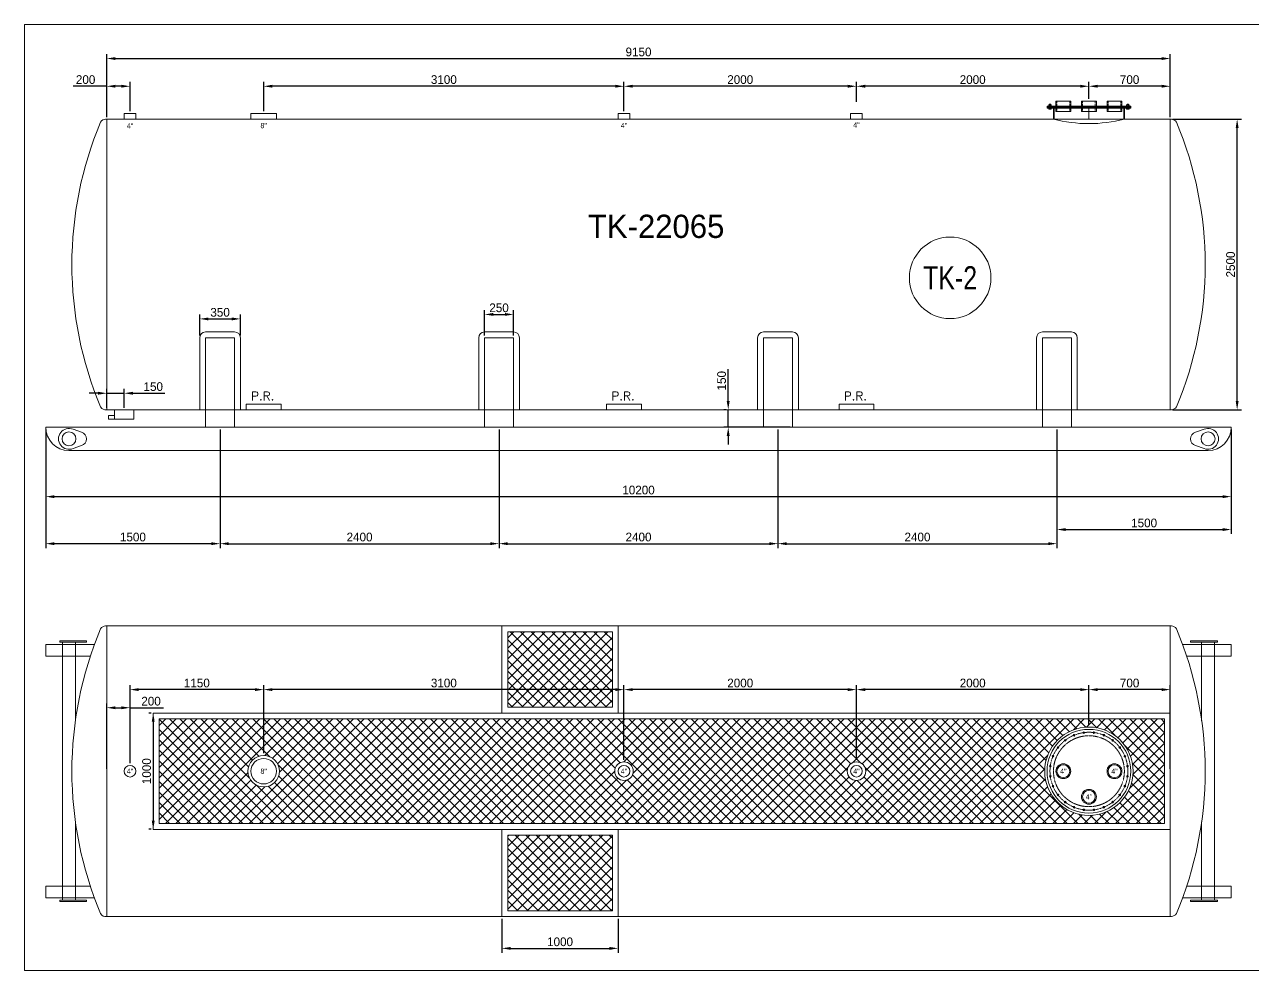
# Model space of a CAD drawing. Header units: millimetres. Extents: x 328839 to 396304, y 3800 to 39483.
# Drawn here: x 328839 to 339403, y 13581 to 21718 of the extents above; entities that cross this region are included whole.
import ezdxf
from ezdxf.enums import TextEntityAlignment as Align

# ---------------------------------------------------------------- set-up
doc = ezdxf.new("R2010")
doc.units = ezdxf.units.MM
doc.linetypes.add('ACAD_ISO02W100', pattern=[15, 12, -3])
doc.linetypes.add('CENTER', pattern=[2, 1.25, -0.25, 0.25, -0.25])
for name, color, linetype, lineweight in [('CENTER', 5, 'CENTER', 9), ('COTA', 2, 'Continuous', 9), ('cotas', 2, 'Continuous', 13), ('dibujo', 7, 'Continuous', 20), ('FIBRA', 3, 'Continuous', 20), ('invisible', 6, 'ACAD_ISO02W100', 9), ('ipe 200', 3, 'Continuous', 9), ('texto', 7, 'Continuous', 18), ('tubo de 4', 5, 'Continuous', 9)]:
    doc.layers.add(name, color=color, linetype=linetype, lineweight=lineweight)
doc.styles.add('ROMAND', font='romand')
doc.dimstyles.new('ISO-25', dxfattribs={"dimtxt": 75, "dimasz": 75, "dimexe": 37.5, "dimexo": 18.75, "dimgap": 19, "dimtad": 1, "dimtxsty": 'Standard', "dimcen": 75, "dimadec": 0, "dimazin": 0, "dimtfac": 1, "dimtmove": 0, "dimatfit": 3, "dimfxl": 1, "dimarcsym": 0})

# ---------------------------------------------------------------- blocks, each defined once
blk = doc.blocks.new('*D250')
at = {"layer": 'cotas', "color": 0, "lineweight": -2, "transparency": 16777216}
for p, q in [((337996, 21078), (337996, 21225)), ((338621, 21187), (338071, 21187)), ((338696, 20972), (338696, 21225))]:
    blk.add_line(p, q, dxfattribs=at)
at = {"layer": 'cotas', "color": 0, "transparency": 16777216}
for points in [[(338071, 21200), (338071, 21175), (337996, 21187)], [(338621, 21200), (338621, 21175), (338696, 21187)]]:
    blk.add_solid(points, dxfattribs=at)
at = {"layer": 'Defpoints', "color": 0, "transparency": 16777216}
for p in [(337996, 21187), (337996, 21060), (338696, 20954)]:
    blk.add_point(p, dxfattribs=at)
at = {"layer": 'cotas', "color": 0, "transparency": 16777216, "insert": (338346, 21244), "char_height": 75, "attachment_point": 5}
blk.add_mtext('700', dxfattribs=at)
blk = doc.blocks.new('*D251')
at = {"layer": 'cotas', "color": 0, "lineweight": -2, "transparency": 16777216}
for p, q in [((335996, 21052), (335996, 21225)), ((337921, 21187), (336071, 21187)), ((337996, 21078), (337996, 21225))]:
    blk.add_line(p, q, dxfattribs=at)
at = {"layer": 'cotas', "color": 0, "transparency": 16777216}
for points in [[(336071, 21200), (336071, 21175), (335996, 21187)], [(337921, 21200), (337921, 21175), (337996, 21187)]]:
    blk.add_solid(points, dxfattribs=at)
at = {"layer": 'Defpoints', "color": 0, "transparency": 16777216}
for p in [(335996, 21187), (335996, 21034), (337996, 21060)]:
    blk.add_point(p, dxfattribs=at)
at = {"layer": 'cotas', "color": 0, "transparency": 16777216, "insert": (336996, 21244), "char_height": 75, "attachment_point": 5}
blk.add_mtext('2000', dxfattribs=at)
blk = doc.blocks.new('*D252')
at = {"layer": 'cotas', "color": 0, "lineweight": -2, "transparency": 16777216}
for p, q in [((333996, 20972), (333996, 21225)), ((335921, 21187), (334071, 21187)), ((335996, 21052), (335996, 21225))]:
    blk.add_line(p, q, dxfattribs=at)
at = {"layer": 'cotas', "color": 0, "transparency": 16777216}
for points in [[(334071, 21200), (334071, 21175), (333996, 21187)], [(335921, 21200), (335921, 21175), (335996, 21187)]]:
    blk.add_solid(points, dxfattribs=at)
at = {"layer": 'Defpoints', "color": 0, "transparency": 16777216}
for p in [(333996, 21187), (335996, 21034), (333996, 20954)]:
    blk.add_point(p, dxfattribs=at)
at = {"layer": 'cotas', "color": 0, "transparency": 16777216, "insert": (334996, 21244), "char_height": 75, "attachment_point": 5}
blk.add_mtext('2000', dxfattribs=at)
blk = doc.blocks.new('*D253')
at = {"layer": 'cotas', "color": 0, "lineweight": -2, "transparency": 16777216}
for p, q in [((330896, 20972), (330896, 21225)), ((333921, 21187), (330971, 21187)), ((333996, 20972), (333996, 21225))]:
    blk.add_line(p, q, dxfattribs=at)
at = {"layer": 'cotas', "color": 0, "transparency": 16777216}
for points in [[(330971, 21200), (330971, 21175), (330896, 21187)], [(333921, 21200), (333921, 21175), (333996, 21187)]]:
    blk.add_solid(points, dxfattribs=at)
at = {"layer": 'Defpoints', "color": 0, "transparency": 16777216}
for p in [(330896, 21187), (330896, 20954), (333996, 20954)]:
    blk.add_point(p, dxfattribs=at)
at = {"layer": 'cotas', "color": 0, "transparency": 16777216, "insert": (332446, 21244), "char_height": 75, "attachment_point": 5}
blk.add_mtext('3100', dxfattribs=at)
blk = doc.blocks.new('*D254')
at = {"layer": 'cotas', "color": 0, "lineweight": -2, "transparency": 16777216}
for p, q in [((329546, 21187), (329258, 21187)), ((329546, 20922), (329546, 21225)), ((329671, 21187), (329621, 21187)), ((329746, 20972), (329746, 21225))]:
    blk.add_line(p, q, dxfattribs=at)
at = {"layer": 'cotas', "color": 0, "transparency": 16777216}
for points in [[(329621, 21200), (329621, 21175), (329546, 21187)], [(329671, 21200), (329671, 21175), (329746, 21187)]]:
    blk.add_solid(points, dxfattribs=at)
at = {"layer": 'Defpoints', "color": 0, "transparency": 16777216}
for p in [(329546, 21187), (329746, 20954), (329546, 20904)]:
    blk.add_point(p, dxfattribs=at)
at = {"layer": 'cotas', "color": 0, "transparency": 16777216, "insert": (329364, 21244), "char_height": 75, "attachment_point": 5}
blk.add_mtext('200', dxfattribs=at)
blk = doc.blocks.new('*D268')
at = {"layer": 'cotas', "color": 0, "lineweight": -2, "transparency": 16777216}
for p, q in [((337996, 15694), (337996, 16034)), ((338621, 15997), (338071, 15997)), ((338696, 15314), (338696, 16034))]:
    blk.add_line(p, q, dxfattribs=at)
at = {"layer": 'cotas', "color": 0, "transparency": 16777216}
for points in [[(338071, 16009), (338071, 15984), (337996, 15997)], [(338621, 16009), (338621, 15984), (338696, 15997)]]:
    blk.add_solid(points, dxfattribs=at)
at = {"layer": 'Defpoints', "color": 0, "transparency": 16777216}
for p in [(337996, 15997), (337996, 15675), (338696, 15295)]:
    blk.add_point(p, dxfattribs=at)
at = {"layer": 'cotas', "color": 0, "transparency": 16777216, "insert": (338346, 16053), "char_height": 75, "attachment_point": 5}
blk.add_mtext('700', dxfattribs=at)
blk = doc.blocks.new('*D255')
at = {"layer": 'cotas', "color": 0, "lineweight": -2, "transparency": 16777216}
for p, q in [((335996, 15394), (335996, 16034)), ((337921, 15997), (336071, 15997)), ((337996, 15694), (337996, 16034))]:
    blk.add_line(p, q, dxfattribs=at)
at = {"layer": 'cotas', "color": 0, "transparency": 16777216}
for points in [[(336071, 16009), (336071, 15984), (335996, 15997)], [(337921, 16009), (337921, 15984), (337996, 15997)]]:
    blk.add_solid(points, dxfattribs=at)
at = {"layer": 'Defpoints', "color": 0, "transparency": 16777216}
for p in [(335996, 15997), (337996, 15675), (335996, 15375)]:
    blk.add_point(p, dxfattribs=at)
at = {"layer": 'cotas', "color": 0, "transparency": 16777216, "insert": (336996, 16053), "char_height": 75, "attachment_point": 5}
blk.add_mtext('2000', dxfattribs=at)
blk = doc.blocks.new('*D256')
at = {"layer": 'cotas', "color": 0, "lineweight": -2, "transparency": 16777216}
for p, q in [((333996, 15394), (333996, 16034)), ((335921, 15997), (334071, 15997)), ((335996, 15394), (335996, 16034))]:
    blk.add_line(p, q, dxfattribs=at)
at = {"layer": 'cotas', "color": 0, "transparency": 16777216}
for points in [[(334071, 16009), (334071, 15984), (333996, 15997)], [(335921, 16009), (335921, 15984), (335996, 15997)]]:
    blk.add_solid(points, dxfattribs=at)
at = {"layer": 'Defpoints', "color": 0, "transparency": 16777216}
for p in [(333996, 15997), (333996, 15375), (335996, 15375)]:
    blk.add_point(p, dxfattribs=at)
at = {"layer": 'cotas', "color": 0, "transparency": 16777216, "insert": (334996, 16053), "char_height": 75, "attachment_point": 5}
blk.add_mtext('2000', dxfattribs=at)
blk = doc.blocks.new('*D257')
at = {"layer": 'cotas', "color": 0, "lineweight": -2, "transparency": 16777216}
for p, q in [((330896, 15449), (330896, 16034)), ((333921, 15997), (330971, 15997)), ((333996, 15394), (333996, 16034))]:
    blk.add_line(p, q, dxfattribs=at)
at = {"layer": 'cotas', "color": 0, "transparency": 16777216}
for points in [[(330971, 16009), (330971, 15984), (330896, 15997)], [(333921, 16009), (333921, 15984), (333996, 15997)]]:
    blk.add_solid(points, dxfattribs=at)
at = {"layer": 'Defpoints', "color": 0, "transparency": 16777216}
for p in [(330896, 15997), (330896, 15430), (333996, 15375)]:
    blk.add_point(p, dxfattribs=at)
at = {"layer": 'cotas', "color": 0, "transparency": 16777216, "insert": (332446, 16053), "char_height": 75, "attachment_point": 5}
blk.add_mtext('3100', dxfattribs=at)
blk = doc.blocks.new('*D258')
at = {"layer": 'cotas', "color": 0, "lineweight": -2, "transparency": 16777216}
for p, q in [((329746, 15364), (329746, 16034)), ((330821, 15997), (329821, 15997)), ((330896, 15449), (330896, 16034))]:
    blk.add_line(p, q, dxfattribs=at)
at = {"layer": 'cotas', "color": 0, "transparency": 16777216}
for points in [[(329821, 16009), (329821, 15984), (329746, 15997)], [(330821, 16009), (330821, 15984), (330896, 15997)]]:
    blk.add_solid(points, dxfattribs=at)
at = {"layer": 'Defpoints', "color": 0, "transparency": 16777216}
for p in [(329746, 15997), (330896, 15430), (329746, 15345)]:
    blk.add_point(p, dxfattribs=at)
at = {"layer": 'cotas', "color": 0, "transparency": 16777216, "insert": (330321, 16053), "char_height": 75, "attachment_point": 5}
blk.add_mtext('1150', dxfattribs=at)
blk = doc.blocks.new('*D269')
at = {"layer": 'cotas', "color": 0, "lineweight": -2, "transparency": 16777216}
for p, q in [((329546, 15314), (329546, 15878)), ((329746, 15364), (329746, 15878)), ((329621, 15841), (329671, 15841)), ((329746, 15841), (330034, 15841))]:
    blk.add_line(p, q, dxfattribs=at)
at = {"layer": 'cotas', "color": 0, "transparency": 16777216}
for points in [[(329621, 15853), (329621, 15828), (329546, 15841)], [(329671, 15853), (329671, 15828), (329746, 15841)]]:
    blk.add_solid(points, dxfattribs=at)
at = {"layer": 'Defpoints', "color": 0, "transparency": 16777216}
for p in [(329746, 15841), (329746, 15345), (329546, 15295)]:
    blk.add_point(p, dxfattribs=at)
at = {"layer": 'cotas', "color": 0, "transparency": 16777216, "insert": (329927, 15897), "char_height": 75, "attachment_point": 5}
blk.add_mtext('200', dxfattribs=at)
blk = doc.blocks.new('*D261')
at = {"layer": 'cotas', "color": 0, "lineweight": -2, "transparency": 16777216}
for p, q in [((329471, 18546), (329396, 18546)), ((329546, 18422), (329546, 18584)), ((329546, 18546), (329696, 18546)), ((329696, 18422), (329696, 18584)), ((329771, 18546), (330046, 18546))]:
    blk.add_line(p, q, dxfattribs=at)
at = {"layer": 'cotas', "color": 0, "transparency": 16777216}
for points in [[(329471, 18559), (329471, 18534), (329546, 18546)], [(329771, 18559), (329771, 18534), (329696, 18546)]]:
    blk.add_solid(points, dxfattribs=at)
at = {"layer": 'Defpoints', "color": 0, "transparency": 16777216}
for p in [(329696, 18546), (329546, 18404), (329696, 18404)]:
    blk.add_point(p, dxfattribs=at)
at = {"layer": 'cotas', "color": 0, "transparency": 16777216, "insert": (329946, 18603), "char_height": 75, "attachment_point": 5}
blk.add_mtext('150', dxfattribs=at)
blk = doc.blocks.new('*D262')
at = {"layer": 'cotas', "color": 0, "lineweight": -2, "transparency": 16777216}
for p, q in [((329021, 18235), (329021, 17619)), ((339221, 18235), (339221, 17619)), ((329096, 17657), (339146, 17657))]:
    blk.add_line(p, q, dxfattribs=at)
at = {"layer": 'cotas', "color": 0, "transparency": 16777216}
for points in [[(329096, 17669), (329096, 17644), (329021, 17657)], [(339146, 17669), (339146, 17644), (339221, 17657)]]:
    blk.add_solid(points, dxfattribs=at)
at = {"layer": 'Defpoints', "color": 0, "transparency": 16777216}
for p in [(329021, 18254), (339221, 18254), (339221, 17657)]:
    blk.add_point(p, dxfattribs=at)
at = {"layer": 'cotas', "color": 0, "transparency": 16777216, "insert": (334121, 17713), "char_height": 75, "attachment_point": 5}
blk.add_mtext('10200', dxfattribs=at)
blk = doc.blocks.new('*D263')
at = {"layer": 'cotas', "color": 0, "lineweight": -2, "transparency": 16777216}
for p, q in [((330521, 18235), (330521, 17215)), ((332921, 18235), (332921, 17215)), ((330596, 17252), (332846, 17252))]:
    blk.add_line(p, q, dxfattribs=at)
at = {"layer": 'cotas', "color": 0, "transparency": 16777216}
for points in [[(330596, 17265), (330596, 17240), (330521, 17252)], [(332846, 17265), (332846, 17240), (332921, 17252)]]:
    blk.add_solid(points, dxfattribs=at)
at = {"layer": 'Defpoints', "color": 0, "transparency": 16777216}
for p in [(330521, 18254), (332921, 18254), (332921, 17252)]:
    blk.add_point(p, dxfattribs=at)
at = {"layer": 'cotas', "color": 0, "transparency": 16777216, "insert": (331721, 17309), "char_height": 75, "attachment_point": 5}
blk.add_mtext('2400', dxfattribs=at)
blk = doc.blocks.new('*D264')
at = {"layer": 'cotas', "color": 0, "lineweight": -2, "transparency": 16777216}
for p, q in [((329021, 18235), (329021, 17215)), ((330521, 18235), (330521, 17215)), ((330446, 17252), (329096, 17252))]:
    blk.add_line(p, q, dxfattribs=at)
at = {"layer": 'cotas', "color": 0, "transparency": 16777216}
for points in [[(329096, 17265), (329096, 17240), (329021, 17252)], [(330446, 17265), (330446, 17240), (330521, 17252)]]:
    blk.add_solid(points, dxfattribs=at)
at = {"layer": 'Defpoints', "color": 0, "transparency": 16777216}
for p in [(329021, 18254), (330521, 18254), (329021, 17252)]:
    blk.add_point(p, dxfattribs=at)
at = {"layer": 'cotas', "color": 0, "transparency": 16777216, "insert": (329771, 17309), "char_height": 75, "attachment_point": 5}
blk.add_mtext('1500', dxfattribs=at)
blk = doc.blocks.new('*D265')
at = {"layer": 'cotas', "color": 0, "lineweight": -2, "transparency": 16777216}
for p, q in [((337721, 18235), (337721, 17336)), ((339221, 18235), (339221, 17336)), ((337796, 17374), (339146, 17374))]:
    blk.add_line(p, q, dxfattribs=at)
at = {"layer": 'cotas', "color": 0, "transparency": 16777216}
for points in [[(337796, 17386), (337796, 17361), (337721, 17374)], [(339146, 17386), (339146, 17361), (339221, 17374)]]:
    blk.add_solid(points, dxfattribs=at)
at = {"layer": 'Defpoints', "color": 0, "transparency": 16777216}
for p in [(337721, 18254), (339221, 18254), (339221, 17374)]:
    blk.add_point(p, dxfattribs=at)
at = {"layer": 'cotas', "color": 0, "transparency": 16777216, "insert": (338471, 17430), "char_height": 75, "attachment_point": 5}
blk.add_mtext('1500', dxfattribs=at)
blk = doc.blocks.new('*D266')
at = {"layer": 'cotas', "color": 0, "lineweight": -2, "transparency": 16777216}
for p, q in [((332921, 18235), (332921, 17215)), ((335321, 18235), (335321, 17215)), ((332996, 17252), (335246, 17252))]:
    blk.add_line(p, q, dxfattribs=at)
at = {"layer": 'cotas', "color": 0, "transparency": 16777216}
for points in [[(332996, 17265), (332996, 17240), (332921, 17252)], [(335246, 17265), (335246, 17240), (335321, 17252)]]:
    blk.add_solid(points, dxfattribs=at)
at = {"layer": 'Defpoints', "color": 0, "transparency": 16777216}
for p in [(332921, 18254), (335321, 18254), (335321, 17252)]:
    blk.add_point(p, dxfattribs=at)
at = {"layer": 'cotas', "color": 0, "transparency": 16777216, "insert": (334121, 17309), "char_height": 75, "attachment_point": 5}
blk.add_mtext('2400', dxfattribs=at)
blk = doc.blocks.new('*D267')
at = {"layer": 'cotas', "color": 0, "lineweight": -2, "transparency": 16777216}
for p, q in [((335321, 18235), (335321, 17215)), ((337721, 18235), (337721, 17215)), ((335396, 17252), (337646, 17252))]:
    blk.add_line(p, q, dxfattribs=at)
at = {"layer": 'cotas', "color": 0, "transparency": 16777216}
for points in [[(335396, 17265), (335396, 17240), (335321, 17252)], [(337646, 17265), (337646, 17240), (337721, 17252)]]:
    blk.add_solid(points, dxfattribs=at)
at = {"layer": 'Defpoints', "color": 0, "transparency": 16777216}
for p in [(335321, 18254), (337721, 18254), (337721, 17252)]:
    blk.add_point(p, dxfattribs=at)
at = {"layer": 'cotas', "color": 0, "transparency": 16777216, "insert": (336521, 17309), "char_height": 75, "attachment_point": 5}
blk.add_mtext('2400', dxfattribs=at)
blk = doc.blocks.new('*D271')
at = {"layer": 'COTA', "color": 0, "lineweight": -2, "transparency": 16777216}
for p, q in [((329546, 20922), (329546, 21463)), ((338696, 20922), (338696, 21463)), ((329621, 21426), (338621, 21426))]:
    blk.add_line(p, q, dxfattribs=at)
at = {"layer": 'COTA', "color": 0, "transparency": 16777216}
for points in [[(329621, 21438), (329621, 21413), (329546, 21426)], [(338621, 21438), (338621, 21413), (338696, 21426)]]:
    blk.add_solid(points, dxfattribs=at)
at = {"layer": 'Defpoints', "color": 0, "transparency": 16777216}
for p in [(338696, 21426), (329546, 20904), (338696, 20904)]:
    blk.add_point(p, dxfattribs=at)
at = {"layer": 'COTA', "color": 0, "transparency": 16777216, "insert": (334121, 21482), "char_height": 75, "attachment_point": 5}
blk.add_mtext('9150', dxfattribs=at)
blk = doc.blocks.new('*D272')
at = {"layer": 'COTA', "color": 0, "lineweight": -2, "transparency": 16777216}
for p, q in [((338715, 20904), (339309, 20904)), ((339271, 18479), (339271, 20829)), ((338715, 18404), (339309, 18404))]:
    blk.add_line(p, q, dxfattribs=at)
at = {"layer": 'COTA', "color": 0, "transparency": 16777216}
for points in [[(339259, 20829), (339284, 20829), (339271, 20904)], [(339259, 18479), (339284, 18479), (339271, 18404)]]:
    blk.add_solid(points, dxfattribs=at)
at = {"layer": 'Defpoints', "color": 0, "transparency": 16777216}
for p in [(338696, 20904), (339271, 20904), (338696, 18404)]:
    blk.add_point(p, dxfattribs=at)
at = {"layer": 'COTA', "color": 0, "transparency": 16777216, "insert": (339215, 19654), "char_height": 75, "attachment_point": 5, "rotation": 90}
blk.add_mtext('2500', dxfattribs=at)
blk = doc.blocks.new('*D273')
at = {"layer": 'COTA', "color": 0, "lineweight": -2, "transparency": 16777216}
for p, q in [((330346, 19042), (330346, 19223)), ((330421, 19186), (330621, 19186)), ((330696, 19042), (330696, 19223))]:
    blk.add_line(p, q, dxfattribs=at)
at = {"layer": 'COTA', "color": 0, "transparency": 16777216}
for points in [[(330421, 19198), (330421, 19173), (330346, 19186)], [(330621, 19198), (330621, 19173), (330696, 19186)]]:
    blk.add_solid(points, dxfattribs=at)
at = {"layer": 'Defpoints', "color": 0, "transparency": 16777216}
for p in [(330696, 19186), (330346, 19024), (330696, 19024)]:
    blk.add_point(p, dxfattribs=at)
at = {"layer": 'COTA', "color": 0, "transparency": 16777216, "insert": (330521, 19242), "char_height": 75, "attachment_point": 5}
blk.add_mtext('350', dxfattribs=at)
blk = doc.blocks.new('*D274')
at = {"layer": 'COTA', "color": 0, "lineweight": -2, "transparency": 16777216}
for p, q in [((332796, 19042), (332796, 19262)), ((333046, 19042), (333046, 19262)), ((332871, 19224), (332971, 19224))]:
    blk.add_line(p, q, dxfattribs=at)
at = {"layer": 'COTA', "color": 0, "transparency": 16777216}
for points in [[(332871, 19237), (332871, 19212), (332796, 19224)], [(332971, 19237), (332971, 19212), (333046, 19224)]]:
    blk.add_solid(points, dxfattribs=at)
at = {"layer": 'Defpoints', "color": 0, "transparency": 16777216}
for p in [(333046, 19224), (332796, 19024), (333046, 19024)]:
    blk.add_point(p, dxfattribs=at)
at = {"layer": 'COTA', "color": 0, "transparency": 16777216, "insert": (332921, 19281), "char_height": 75, "attachment_point": 5}
blk.add_mtext('250', dxfattribs=at)
blk = doc.blocks.new('*D278')
at = {"layer": 'COTA', "color": 0, "lineweight": -2, "transparency": 16777216}
for p, q in [((334893, 18479), (334893, 18754)), ((334874, 18404), (334855, 18404)), ((334893, 18254), (334893, 18404)), ((335427, 18254), (334855, 18254)), ((334893, 18179), (334893, 18104))]:
    blk.add_line(p, q, dxfattribs=at)
at = {"layer": 'COTA', "color": 0, "transparency": 16777216}
for points in [[(334880, 18479), (334905, 18479), (334893, 18404)], [(334880, 18179), (334905, 18179), (334893, 18254)]]:
    blk.add_solid(points, dxfattribs=at)
at = {"layer": 'Defpoints', "color": 0, "transparency": 16777216}
for p in [(334893, 18404), (334893, 18404), (335446, 18254)]:
    blk.add_point(p, dxfattribs=at)
at = {"layer": 'COTA', "color": 0, "transparency": 16777216, "insert": (334836, 18654), "char_height": 75, "attachment_point": 5, "rotation": 90}
blk.add_mtext('150', dxfattribs=at)
blk = doc.blocks.new('*D279')
at = {"layer": 'cotas', "color": 0, "lineweight": -2, "transparency": 16777216}
for p, q in [((329927, 15795), (329908, 15795)), ((329946, 15720), (329946, 14870)), ((329927, 14795), (329908, 14795))]:
    blk.add_line(p, q, dxfattribs=at)
at = {"layer": 'cotas', "color": 0, "transparency": 16777216}
for points in [[(329933, 15720), (329958, 15720), (329946, 15795)], [(329933, 14870), (329958, 14870), (329946, 14795)]]:
    blk.add_solid(points, dxfattribs=at)
at = {"layer": 'Defpoints', "color": 0, "transparency": 16777216}
for p in [(329946, 15795), (329946, 14795), (329946, 14795)]:
    blk.add_point(p, dxfattribs=at)
at = {"layer": 'cotas', "color": 0, "transparency": 16777216, "insert": (329889, 15295), "char_height": 75, "attachment_point": 5, "rotation": 90}
blk.add_mtext('1000', dxfattribs=at)
blk = doc.blocks.new('*D285')
at = {"layer": 'COTA', "color": 0, "lineweight": -2, "transparency": 16777216}
for p, q in [((332946, 14026), (332946, 13733)), ((333946, 14026), (333946, 13733)), ((333021, 13771), (333871, 13771))]:
    blk.add_line(p, q, dxfattribs=at)
at = {"layer": 'COTA', "color": 0, "transparency": 16777216}
for points in [[(333021, 13783), (333021, 13758), (332946, 13771)], [(333871, 13783), (333871, 13758), (333946, 13771)]]:
    blk.add_solid(points, dxfattribs=at)
at = {"layer": 'Defpoints', "color": 0, "transparency": 16777216}
for p in [(332946, 14045), (333946, 14045), (333946, 13771)]:
    blk.add_point(p, dxfattribs=at)
at = {"layer": 'COTA', "color": 0, "transparency": 16777216, "insert": (333446, 13827), "char_height": 75, "attachment_point": 5}
blk.add_mtext('1000', dxfattribs=at)

msp = doc.modelspace()

# ---------------------------------------------------------------- hatches: boundary and pattern name
at = {"layer": 'COTA'}
h = msp.add_hatch(dxfattribs=at)
h.set_pattern_fill('ANSI37', color=256, scale=20)
h.paths.add_polyline_path([(333895.973, 14744.821), (332995.973, 14744.821), (332995.973, 14094.821), (333895.973, 14094.821)])
h.paths.add_polyline_path([(338645.973, 15744.821), (329995.973, 15744.821), (329995.973, 14844.821), (338645.973, 14844.821)])
h.paths.add_polyline_path([(333915.973, 15294.821, -1), (334075.973, 15294.821, -1)], flags=16)
h.paths.add_polyline_path([(333945.973, 15294.821, -1), (334045.973, 15294.821, -1)], flags=0)
h.paths.add_polyline_path([(330760.973, 15294.821, -1), (331030.973, 15294.821, -1)], flags=16)
h.paths.add_polyline_path([(330785.973, 15294.821, -1), (331005.973, 15294.821, -1)], flags=0)
h.paths.add_polyline_path([(336075.973, 15294.821, -1), (335915.973, 15294.821, -1)], flags=16)
h.paths.add_polyline_path([(336045.973, 15294.821, -1), (335945.973, 15294.821, -1)], flags=0)
h.paths.add_polyline_path([(337615.973, 15294.821, -1), (338375.973, 15294.821, -1)], flags=16)
h.paths.add_polyline_path([(337635.973, 15294.821, -1), (338355.973, 15294.821, -1)], flags=0)
h.paths.add_polyline_path([(337662.998, 15258.044, -0.027507883), (337660.973, 15294.821, -0.027507883), (337662.998, 15331.598, -0.379358284), (337656.839, 15338.547, -0.456246057), (337664.825, 15345.478, -0.055057427), (337683.863, 15416.525, -0.306201293), (337679.474, 15423.02, -0.537874077), (337689.22, 15429.459, -0.055057427), (337725.997, 15493.158, -0.235922975), (337723.2, 15498.756, -0.625467865), (337734.519, 15504.265, -0.055057427), (337786.53, 15556.275, -0.167785018), (337785.038, 15560.594, -0.720550535), (337797.636, 15564.798, -0.055057427), (337861.336, 15601.575, -1.010502915), (337874.269, 15606.932, -0.055057427), (337945.317, 15625.969, -1.010502915), (337959.196, 15627.796, -0.055057427), (338032.75, 15627.796, -1.010502914), (338046.63, 15625.969, -0.055057427), (338117.677, 15606.932, -1.010502915), (338130.611, 15601.575, -0.055057427), (338194.311, 15564.798, -0.720550535), (338206.908, 15560.594, -0.167785018), (338205.417, 15556.275, -0.055057427), (338257.428, 15504.265, -0.625467865), (338268.747, 15498.756, -0.235922975), (338265.95, 15493.158, -0.055057427), (338302.727, 15429.459, -0.537874077), (338312.473, 15423.02, -0.306201293), (338308.084, 15416.525, -0.055057427), (338327.121, 15345.478, -0.456246057), (338335.107, 15338.547, -0.379358284), (338328.948, 15331.598, -0.027507883), (338330.973, 15294.821, -0.027507883), (338328.948, 15258.044, -0.379358284), (338335.107, 15251.095, -0.456246057), (338327.121, 15244.165, -0.055057427), (338308.084, 15173.117, -0.306201293), (338312.473, 15166.622, -0.537874077), (338302.727, 15160.183, -0.055057427), (338265.95, 15096.484, -0.235922975), (338268.747, 15090.886, -0.625467865), (338257.428, 15085.377, -0.055057427), (338205.417, 15033.367, -0.167785018), (338206.908, 15029.048, -0.720550535), (338194.311, 15024.845, -0.055057427), (338130.611, 14988.068, -1.010502914), (338117.677, 14982.71, -0.055057427), (338046.63, 14963.673, -1.010502914), (338032.75, 14961.846, -0.055057427), (337959.196, 14961.846, -1.010502915), (337945.317, 14963.673, -0.055057427), (337874.269, 14982.71, -1.010502915), (337861.336, 14988.068, -0.055057427), (337797.636, 15024.845, -0.720550535), (337785.038, 15029.048, -0.167785018), (337786.53, 15033.367, -0.055057427), (337734.519, 15085.377, -0.625467865), (337723.2, 15090.886, -0.235922975), (337725.997, 15096.484, -0.055057427), (337689.22, 15160.183, -0.537874077), (337679.474, 15166.622, -0.306201293), (337683.863, 15173.117, -0.055057427), (337664.825, 15244.165, -0.456246057), (337656.839, 15251.095, -0.379358284)], flags=0)
h.paths.add_polyline_path([(337690.973, 15294.821, -1), (338300.973, 15294.821, -1)], flags=0)
h.paths.add_polyline_path([(337839.973, 15294.821, -1), (337711.973, 15294.821, -1)], flags=0)
h.paths.add_polyline_path([(337830.973, 15294.821, -1), (337720.973, 15294.821, -1)], flags=0)
h.paths.add_polyline_path([(338059.973, 15074.821, -1), (337931.973, 15074.821, -1)], flags=0)
h.paths.add_polyline_path([(338050.973, 15074.821, -1), (337940.973, 15074.821, -1)], flags=0)
h.paths.add_polyline_path([(338279.973, 15294.821, -1), (338151.973, 15294.821, -1)], flags=0)
h.paths.add_polyline_path([(338270.973, 15294.821, -1), (338160.973, 15294.821, -1)], flags=0)
h.paths.add_polyline_path([(333895.973, 16494.821), (332995.973, 16494.821), (332995.973, 15844.821), (333895.973, 15844.821)])
h.paths.add_polyline_path([(335960.723, 15261.071), (336031.223, 15261.071), (336031.223, 15328.571), (335960.723, 15328.571)], flags=8)
h.paths.add_polyline_path([(333960.723, 15261.071), (334031.223, 15261.071), (334031.223, 15328.571), (333960.723, 15328.571)], flags=8)
h.paths.add_polyline_path([(330860.723, 15261.071), (330931.223, 15261.071), (330931.223, 15328.571), (330860.723, 15328.571)], flags=8)
h.paths.add_polyline_path([(337960.723, 15041.071), (338031.223, 15041.071), (338031.223, 15108.571), (337960.723, 15108.571)], flags=8)
h.paths.add_polyline_path([(338180.723, 15261.071), (338251.223, 15261.071), (338251.223, 15328.571), (338180.723, 15328.571)], flags=8)
h.paths.add_polyline_path([(337740.723, 15261.071), (337811.223, 15261.071), (337811.223, 15328.571), (337740.723, 15328.571)], flags=8)

# ---------------------------------------------------------------- linework, layer by layer
at = {"layer": 'CENTER', "lineweight": 9, "ltscale": 0.1}
msp.add_circle((337995.973, 15294.821), 335, dxfattribs=at)
at = {"layer": 'COTA'}
for p, q in [((329695.973, 20953.661), (329795.973, 20953.661)), ((329695.973, 20903.661), (329695.973, 20953.661)), ((329795.973, 20953.661), (329795.973, 20903.661)), ((330785.973, 20953.661), (331005.973, 20953.661)), ((330785.973, 20903.661), (330785.973, 20953.661)), ((331005.973, 20953.661), (331005.973, 20903.661)), ((333945.973, 20953.661), (334045.973, 20953.661)), ((333945.973, 20903.661), (333945.973, 20953.661)), ((334045.973, 20953.661), (334045.973, 20903.661)), ((335945.973, 20953.661), (336045.973, 20953.661)), ((335945.973, 20903.661), (335945.973, 20953.661)), ((336045.973, 20953.661), (336045.973, 20903.661)), ((329795.973, 20903.661), (329695.973, 20903.661)), ((331005.973, 20903.661), (330785.973, 20903.661)), ((334045.973, 20903.661), (333945.973, 20903.661)), ((336045.973, 20903.661), (335945.973, 20903.661))]:
    msp.add_line(p, q, dxfattribs=at)
at = {"layer": 'cotas', "lineweight": 9}
msp.add_line((337995.973, 21003.661), (337995.973, 20903.661), dxfattribs=at)
at = {"layer": 'cotas'}
for p, q in [((338695.973, 20153.661), (338695.973, 19153.661)), ((329611.973, 18403.661), (329611.973, 18323.661)), ((329779.973, 18403.661), (329611.973, 18403.661)), ((329779.973, 18323.661), (329779.973, 18403.661)), ((329611.973, 18323.661), (329779.973, 18323.661)), ((333945.973, 16544.821), (332945.973, 16544.821)), ((332945.973, 16544.821), (332945.973, 15794.821)), ((333895.973, 16494.821), (332995.973, 16494.821)), ((332995.973, 16494.821), (332995.973, 15844.821)), ((333895.973, 15844.821), (333895.973, 16494.821)), ((333945.973, 15794.821), (333945.973, 16544.821)), ((329370.973, 16416.821), (329140.973, 16416.821)), ((329140.973, 16416.821), (329140.973, 16404.821)), ((329370.973, 16404.821), (329140.973, 16404.821)), ((329165.973, 14184.821), (329165.973, 16404.821)), ((329275.973, 15729.546), (329275.973, 16404.821)), ((329370.973, 16404.821), (329370.973, 16416.821)), ((338870.973, 16404.821), (338870.973, 16416.821)), ((338870.973, 16416.821), (339100.973, 16416.821)), ((338870.973, 16404.821), (339100.973, 16404.821)), ((338965.973, 15729.546), (338965.973, 16404.821)), ((339075.973, 14184.821), (339075.973, 16404.821)), ((339100.973, 16416.821), (339100.973, 16404.821)), ((329945.973, 14794.821), (329945.973, 15794.821)), ((329945.973, 15794.821), (338695.973, 15794.821)), ((329995.973, 14844.821), (329995.973, 15744.821)), ((329995.973, 15744.821), (338645.973, 15744.821)), ((332995.973, 15844.821), (333895.973, 15844.821)), ((338645.973, 15744.821), (338645.973, 14844.821)), ((338695.973, 15794.821), (338695.973, 14794.821)), ((329275.973, 14184.821), (329275.973, 14860.096)), ((338695.973, 14794.821), (329945.973, 14794.821)), ((338645.973, 14844.821), (329995.973, 14844.821)), ((332945.973, 14044.821), (332945.973, 14794.821)), ((333945.973, 14794.821), (333945.973, 14044.821)), ((338965.973, 14184.821), (338965.973, 14860.096)), ((332995.973, 14744.821), (333895.973, 14744.821)), ((332995.973, 14094.821), (332995.973, 14744.821)), ((333895.973, 14744.821), (333895.973, 14094.821)), ((329370.973, 14184.821), (329140.973, 14184.821)), ((329140.973, 14172.821), (329140.973, 14184.821)), ((329370.973, 14172.821), (329140.973, 14172.821)), ((329370.973, 14184.821), (329370.973, 14172.821)), ((338870.973, 14184.821), (339100.973, 14184.821)), ((338870.973, 14184.821), (338870.973, 14172.821)), ((338870.973, 14172.821), (339100.973, 14172.821)), ((339100.973, 14172.821), (339100.973, 14184.821)), ((333895.973, 14094.821), (332995.973, 14094.821)), ((333895.973, 14094.821), (332995.973, 14094.821)), ((333945.973, 14044.821), (332945.973, 14044.821)), ((333945.973, 14044.821), (332945.973, 14044.821))]:
    msp.add_line(p, q, dxfattribs=at)
at = {"layer": 'cotas', "lineweight": 13}
for p, q in [((330745.973, 18453.661), (330745.973, 18403.661)), ((331045.973, 18453.661), (330745.973, 18453.661)), ((331045.973, 18453.661), (331045.973, 18403.661)), ((333845.973, 18453.661), (333845.973, 18403.661)), ((334145.973, 18453.661), (333845.973, 18453.661)), ((334145.973, 18453.661), (334145.973, 18403.661)), ((335845.973, 18453.661), (335845.973, 18403.661)), ((336145.973, 18453.661), (335845.973, 18453.661)), ((336145.973, 18453.661), (336145.973, 18403.661))]:
    msp.add_line(p, q, dxfattribs=at)
at = {"layer": 'cotas'}
for centre, radius in [((337995.973, 15294.821), 380), ((330895.973, 15294.821), 135), ((329745.973, 15294.821), 50), ((330895.973, 15294.821), 110), ((333995.973, 15294.821), 80), ((333995.973, 15294.821), 50), ((335995.973, 15294.821), 80), ((335995.973, 15294.821), 50)]:
    msp.add_circle(centre, radius, dxfattribs=at)
at = {"layer": 'dibujo', "lineweight": 9}
for p, q in [((337649.973, 21025.661), (337650.973, 21026.661)), ((337649.973, 21025.661), (337649.973, 21015.661)), ((337650.973, 21026.661), (337670.973, 21026.661)), ((337666.973, 21033.661), (337654.973, 21033.661)), ((337654.973, 21033.661), (337654.973, 20997.661)), ((337654.973, 21025.661), (337654.973, 21014.661)), ((337666.973, 20997.661), (337666.973, 21033.661)), ((337666.973, 21025.661), (337666.973, 21014.661)), ((337671.973, 21025.661), (337670.973, 21026.661)), ((337671.973, 21015.661), (337671.973, 21025.661)), ((337711.973, 21059.661), (337839.973, 21059.661)), ((337711.973, 20969.661), (337711.973, 21059.661)), ((337839.973, 21059.661), (337839.973, 20969.661)), ((337931.973, 21059.661), (338059.973, 21059.661)), ((337931.973, 20969.661), (337931.973, 21059.661)), ((338059.973, 21059.661), (338059.973, 20969.661)), ((338151.973, 21059.661), (338279.973, 21059.661)), ((338151.973, 20969.661), (338151.973, 21059.661)), ((338279.973, 21059.661), (338279.973, 20969.661)), ((338319.973, 21025.661), (338320.973, 21026.661)), ((338319.973, 21015.661), (338319.973, 21025.661)), ((338340.973, 21026.661), (338320.973, 21026.661)), ((338324.973, 21033.661), (338336.973, 21033.661)), ((338324.973, 20997.661), (338324.973, 21033.661)), ((338324.973, 21025.661), (338324.973, 21014.661)), ((338336.973, 21033.661), (338336.973, 20997.661)), ((338336.973, 21025.661), (338336.973, 21014.661)), ((338341.973, 21025.661), (338340.973, 21026.661)), ((338341.973, 21025.661), (338341.973, 21015.661)), ((337635.973, 21014.661), (337635.973, 21006.661)), ((337635.973, 21014.661), (338355.973, 21014.661)), ((337635.973, 21006.661), (337635.973, 21014.661)), ((338355.973, 21006.661), (337635.973, 21006.661)), ((337635.973, 21006.661), (337635.973, 21003.661)), ((337635.973, 21003.661), (337690.973, 21003.661)), ((337635.973, 20997.661), (337635.973, 21003.661)), ((338355.973, 20997.661), (337635.973, 20997.661)), ((337649.973, 21015.661), (337650.973, 21014.661)), ((337671.973, 20997.661), (337649.973, 20997.661)), ((337649.973, 20997.661), (337649.973, 20990.661)), ((337649.973, 20990.661), (337650.973, 20989.661)), ((337650.973, 21014.661), (337670.973, 21014.661)), ((337650.973, 20989.661), (337670.973, 20989.661)), ((337654.973, 20997.661), (337666.973, 20997.661)), ((337654.973, 20997.661), (337654.973, 20989.661)), ((337666.973, 20997.661), (337666.973, 20989.661)), ((337671.973, 21015.661), (337670.973, 21014.661)), ((337671.973, 20990.661), (337670.973, 20989.661)), ((337671.973, 20990.661), (337671.973, 20997.661)), ((337690.973, 21003.661), (337690.973, 20903.661)), ((337690.973, 21003.661), (337696.973, 20997.661)), ((337690.973, 21003.661), (338355.973, 21003.661)), ((337696.973, 20997.661), (337696.973, 20903.661)), ((337839.973, 20969.661), (337711.973, 20969.661)), ((338059.973, 20969.661), (337931.973, 20969.661)), ((338279.973, 20969.661), (338151.973, 20969.661)), ((338300.973, 21003.661), (338294.973, 20997.661)), ((338294.973, 20997.661), (338294.973, 20903.661)), ((338300.973, 21003.661), (338300.973, 21006.661)), ((338300.973, 21006.661), (338355.973, 21006.661)), ((338300.973, 20997.661), (338300.973, 21003.661)), ((338300.973, 21003.661), (338355.973, 21003.661)), ((338300.973, 20997.661), (338300.973, 20903.661)), ((338319.973, 21015.661), (338320.973, 21014.661)), ((338319.973, 20997.661), (338341.973, 20997.661)), ((338319.973, 20990.661), (338319.973, 20997.661)), ((338319.973, 20990.661), (338320.973, 20989.661)), ((338340.973, 21014.661), (338320.973, 21014.661)), ((338340.973, 20989.661), (338320.973, 20989.661)), ((338336.973, 20997.661), (338324.973, 20997.661)), ((338324.973, 20997.661), (338324.973, 20989.661)), ((338336.973, 20997.661), (338336.973, 20989.661)), ((338341.973, 21015.661), (338340.973, 21014.661)), ((338341.973, 20990.661), (338340.973, 20989.661)), ((338341.973, 20997.661), (338341.973, 20990.661)), ((338355.973, 21006.661), (338355.973, 21014.661)), ((338355.973, 21006.661), (338355.973, 21003.661)), ((338355.973, 20997.661), (338355.973, 21003.661))]:
    msp.add_line(p, q, dxfattribs=at)
at = {"layer": 'dibujo'}
for p, q in [((329545.973, 20903.661), (329535.973, 20903.661)), ((329545.973, 20903.661), (329545.973, 18403.661)), ((338695.973, 20903.661), (329545.973, 20903.661)), ((338695.973, 18403.661), (338695.973, 20903.661)), ((338695.973, 20903.661), (338705.973, 20903.661)), ((330345.973, 19023.661), (330345.973, 18403.661)), ((330395.973, 19073.661), (330645.973, 19073.661)), ((330645.973, 19023.661), (330395.973, 19023.661)), ((330395.973, 19023.661), (330395.973, 18253.661)), ((330645.973, 19023.661), (330645.973, 18253.661)), ((330695.973, 19023.661), (330695.973, 18403.661)), ((332745.973, 19023.661), (332745.973, 18403.661)), ((332795.973, 19073.661), (333045.973, 19073.661)), ((333045.973, 19023.661), (332795.973, 19023.661)), ((332795.973, 19023.661), (332795.973, 18253.661)), ((333045.973, 19023.661), (333045.973, 18253.661)), ((333095.973, 19023.661), (333095.973, 18403.661)), ((335145.973, 19023.661), (335145.973, 18403.661)), ((335195.973, 19073.661), (335445.973, 19073.661)), ((335445.973, 19023.661), (335195.973, 19023.661)), ((335195.973, 19023.661), (335195.973, 18253.661)), ((335445.973, 19023.661), (335445.973, 18253.661)), ((335495.973, 19023.661), (335495.973, 18403.661)), ((337545.973, 19023.661), (337545.973, 18403.661)), ((337595.973, 19073.661), (337845.973, 19073.661)), ((337845.973, 19023.661), (337595.973, 19023.661)), ((337595.973, 19023.661), (337595.973, 18253.661)), ((337845.973, 19023.661), (337845.973, 18253.661)), ((337895.973, 19023.661), (337895.973, 18403.661)), ((329545.973, 18403.661), (329535.973, 18403.661)), ((329545.973, 18403.661), (338695.973, 18403.661)), ((329545.973, 18403.661), (330395.973, 18403.661)), ((330645.973, 18403.661), (332795.973, 18403.661)), ((333045.973, 18403.661), (335195.973, 18403.661)), ((335445.973, 18403.661), (337595.973, 18403.661)), ((337845.973, 18403.661), (338695.973, 18403.661)), ((338695.973, 18403.661), (338705.973, 18403.661)), ((338695.973, 18403.661), (338705.973, 18403.661)), ((329561.973, 18353.661), (329611.973, 18353.661)), ((329561.973, 18323.661), (329561.973, 18353.661)), ((329611.973, 18323.661), (329561.973, 18323.661)), ((329611.973, 18353.661), (329611.973, 18323.661)), ((330645.973, 18253.661), (330395.973, 18253.661)), ((333045.973, 18253.661), (332795.973, 18253.661)), ((335445.973, 18253.661), (335195.973, 18253.661)), ((337845.973, 18253.661), (337595.973, 18253.661)), ((329545.973, 16544.821), (329535.973, 16544.821)), ((329545.973, 16544.821), (329545.973, 14044.821)), ((338695.973, 16544.821), (329545.973, 16544.821)), ((338695.973, 14044.821), (338695.973, 16544.821)), ((338695.973, 16544.821), (338705.973, 16544.821)), ((329545.973, 14044.821), (329535.973, 14044.821)), ((329545.973, 14044.821), (338695.973, 14044.821)), ((338695.973, 14044.821), (338705.973, 14044.821)), ((338695.973, 14044.821), (338705.973, 14044.821))]:
    msp.add_line(p, q, dxfattribs=at)
at = {"layer": 'dibujo', "lineweight": 9}
for centre, radius in [((337995.973, 15294.821), 360), ((337775.973, 15294.821), 64), ((337775.973, 15294.821), 55), ((338215.973, 15294.821), 64), ((338215.973, 15294.821), 55), ((337995.973, 15074.821), 64), ((337995.973, 15074.821), 55)]:
    msp.add_circle(centre, radius, dxfattribs=at)
at = {"layer": 'dibujo'}
for centre in [(337792.038, 15560.594), (337867.774, 15604.321), (337952.247, 15626.955), (338039.7, 15626.955), (338124.172, 15604.321), (338199.908, 15560.594), (337686.474, 15423.02), (337730.2, 15498.756), (338261.747, 15498.756), (338305.473, 15423.02), (337663.839, 15338.547), (338328.107, 15338.547), (337663.839, 15251.095), (338328.107, 15251.095), (337686.474, 15166.622), (338305.473, 15166.622), (337730.2, 15090.886), (337792.038, 15029.048), (338199.908, 15029.048), (338261.747, 15090.886), (337867.774, 14985.321), (337952.247, 14962.687), (338039.7, 14962.687), (338124.172, 14985.321)]:
    msp.add_circle(centre, 7, dxfattribs=at)
at = {"layer": 'dibujo', "lineweight": 9}
for centre, radius, start, end in [((337652.473, 21023.036), 3.625, 46.397181, 133.602819), ((337660.973, 21008.161), 18.5, 71.0753556, 108.9246444), ((337669.473, 21023.036), 3.625, 46.397181, 133.602819), ((338322.473, 21023.036), 3.625, 46.397181, 133.602819), ((338330.973, 21008.161), 18.5, 71.0753556, 108.9246444), ((338339.473, 21023.036), 3.625, 46.397181, 133.602819), ((337652.473, 21018.286), 3.625, 226.397181, 313.602819), ((337652.473, 20993.286), 3.625, 226.397181, 313.602819), ((337660.973, 21033.161), 18.5, 251.0753556, 288.9246444), ((337660.973, 21008.161), 18.5, 251.0753556, 288.9246444), ((337669.473, 21018.286), 3.625, 226.397181, 313.602819), ((337669.473, 20993.286), 3.625, 226.397181, 313.602819), ((338322.473, 21018.286), 3.625, 226.397181, 313.602819), ((338322.473, 20993.286), 3.625, 226.397181, 313.602819), ((338330.973, 21033.161), 18.5, 251.0753556, 288.9246444), ((338330.973, 21008.161), 18.5, 251.0753556, 288.9246444), ((338339.473, 21018.286), 3.625, 226.397181, 313.602819), ((338339.473, 20993.286), 3.625, 226.397181, 313.602819)]:
    msp.add_arc(centre, radius, start, end, dxfattribs=at)
at = {"layer": 'dibujo'}
for centre, radius, start, end in [((332410.735, 19653.661), 3164.761, 157.2273815, 202.7726185), ((329535.973, 20853.661), 50, 90, 150), ((337995.973, 22115.88), 1250, 255.8772555, 284.1227445), ((338702.897, 20848.333), 55.413, 33.1822184, 86.8177816), ((335831.212, 19653.661), 3164.761, 337.2273815, 22.7726185), ((330395.973, 19023.661), 50, 90, 180), ((330645.973, 19023.661), 50, 0, 90), ((332795.973, 19023.661), 50, 90, 180), ((333045.973, 19023.661), 50, 0, 90), ((335195.973, 19023.661), 50, 90, 180), ((335445.973, 19023.661), 50, 0, 90), ((337595.973, 19023.661), 50, 90, 180), ((337845.973, 19023.661), 50, 0, 90), ((329535.973, 18453.661), 50, 210, 281.536959), ((338702.897, 18458.989), 55.413, 273.1822184, 326.8177816), ((332410.735, 15294.821), 3164.761, 157.2273815, 202.7726185), ((329535.973, 16494.821), 50, 90, 150), ((338702.897, 16489.493), 55.413, 33.1822184, 86.8177816), ((335831.212, 15294.821), 3164.761, 337.2273815, 22.7726185), ((329535.973, 14094.821), 50, 210, 281.536959), ((338702.897, 14100.149), 55.413, 273.1822184, 326.8177816)]:
    msp.add_arc(centre, radius, start, end, dxfattribs=at)
at = {"layer": 'FIBRA'}
for p, q in [((344826.437, 21717.955), (328838.789, 21717.955)), ((328838.789, 21717.955), (328838.789, 13580.945))]:
    msp.add_line(p, q, dxfattribs=at)
at = {"layer": 'FIBRA', "lineweight": 9}
msp.add_line((328838.789, 13580.945), (344826.437, 13580.945), dxfattribs=at)
at = {"layer": 'invisible', "lineweight": 9, "ltscale": 0.05}
for p, q in [((337655.973, 21033.661), (337655.973, 20997.661)), ((337665.973, 20997.661), (337665.973, 21033.661)), ((338325.973, 20997.661), (338325.973, 21033.661)), ((338335.973, 21033.661), (338335.973, 20997.661))]:
    msp.add_line(p, q, dxfattribs=at)
at = {"layer": 'invisible', "lineweight": 9, "ltscale": 0.1}
for p, q in [((337720.973, 21059.661), (337720.973, 20969.661)), ((337830.973, 21059.661), (337830.973, 20969.661)), ((337940.973, 21059.661), (337940.973, 20969.661)), ((338050.973, 21059.661), (338050.973, 20969.661)), ((338160.973, 21059.661), (338160.973, 20969.661)), ((338270.973, 21059.661), (338270.973, 20969.661))]:
    msp.add_line(p, q, dxfattribs=at)
msp.add_circle((337995.973, 15294.821), 305, dxfattribs=at)
at = {"layer": 'ipe 200'}
for p, q in [((329020.973, 18253.661), (339220.973, 18253.661)), ((329220.973, 18053.661), (339020.973, 18053.661)), ((329020.973, 16284.821), (329020.973, 16384.821)), ((329020.973, 16384.821), (329439.605, 16384.821)), ((329439.605, 16384.821), (329020.973, 16384.821)), ((329020.973, 16384.821), (329020.973, 16284.821)), ((338802.342, 16384.821), (339220.973, 16384.821)), ((339220.973, 16384.821), (339220.973, 16284.821)), ((329020.973, 16284.821), (329404.805, 16284.821)), ((329404.805, 16284.821), (329020.973, 16284.821)), ((338837.142, 16284.821), (339220.973, 16284.821)), ((329020.973, 14204.821), (329020.973, 14304.821)), ((329020.973, 14304.821), (329404.805, 14304.821)), ((329404.805, 14304.821), (329020.973, 14304.821)), ((329020.973, 14304.821), (329020.973, 14204.821)), ((338837.142, 14304.821), (339220.973, 14304.821)), ((339220.973, 14304.821), (339220.973, 14204.821)), ((329020.973, 14204.821), (329439.605, 14204.821)), ((329439.605, 14204.821), (329020.973, 14204.821)), ((338802.342, 14204.821), (339220.973, 14204.821))]:
    msp.add_line(p, q, dxfattribs=at)
msp.add_circle((336802.094, 19539.213), 350.76, dxfattribs=at)
for centre, start, end in [((329220.973, 18253.661), 180, 270), ((339020.973, 18253.661), 270, 0)]:
    msp.add_arc(centre, 200, start, end, dxfattribs=at)
at = {"layer": 'tubo de 4'}
for p, q in [((329255.589, 18236.738), (329328.39, 18211.078)), ((338986.358, 18236.738), (338913.557, 18211.078)), ((329255.589, 18070.584), (329328.39, 18096.245)), ((338986.358, 18070.584), (338913.557, 18096.245))]:
    msp.add_line(p, q, dxfattribs=at)
for centre in [(329220.973, 18153.661), (339020.973, 18153.661)]:
    msp.add_circle(centre, 60, dxfattribs=at)
for centre, radius, start, end in [((329220.973, 18153.661), 90, 67.3801351, 292.6198649), ((329310.973, 18153.661), 60, 286.8744943, 73.1255057), ((338930.973, 18153.661), 60, 106.8744943, 253.1255057), ((339020.973, 18153.661), 90, 247.3801351, 112.6198649)]:
    msp.add_arc(centre, radius, start, end, dxfattribs=at)

# ---------------------------------------------------------------- texts
at = {"layer": 'cotas', "lineweight": 9, "width": 0.8}
for s, height, p in [('4"', 45, (329745.973, 20846.217)), ('8"', 45, (330895.973, 20848.756)), ('4"', 45, (333995.973, 20849.818)), ('4"', 45, (335995.973, 20854.192)), ('TK-2', 200, (336802.094, 19539.213)), ('8"', 45, (330895.973, 15294.821)), ('4"', 45, (329745.973, 15294.821)), ('4"', 45, (333995.973, 15294.821)), ('4"', 45, (335995.973, 15294.821)), ('4"', 45, (337775.973, 15294.821)), ('4"', 45, (338215.973, 15294.821)), ('4"', 45, (337995.973, 15074.821))]:
    msp.add_text(s, height=height, dxfattribs=at).set_placement(p, align=Align.MIDDLE_CENTER)
at = {"layer": 'texto', "lineweight": 9}
msp.add_text('TK-22065', height=200, dxfattribs=at).set_placement((333685.179, 19882.12))
at = {"layer": 'texto', "lineweight": 13, "style": 'ROMAND'}
for p in [(330787.839, 18484.701), (333887.839, 18484.701), (335887.839, 18484.701)]:
    msp.add_text('P.R.', height=75, dxfattribs=at).set_placement(p)

# ---------------------------------------------------------------- dimensions: what is measured, and where the dimension line sits
at = {"layer": 'COTA'}
for base, p1, p2, picture, middle in [((338695.973, 21425.798), (329545.973, 20903.661), (338695.973, 20903.661), '*D271', (334120.973, 21482.298)), ((330695.973, 19185.9), (330345.973, 19023.661), (330695.973, 19023.661), '*D273', (330520.973, 19242.4)), ((333045.973, 19224.467), (332795.973, 19023.661), (333045.973, 19023.661), '*D274', (332920.973, 19280.967)), ((333945.973, 13770.764), (332945.973, 14044.821), (333945.973, 14044.821), '*D285', (333445.973, 13827.264))]:
    dim = msp.add_linear_dim(base=base, p1=p1, p2=p2, dimstyle='ISO-25', dxfattribs=at)
    dim.commit()
    dim.dimension.update_dxf_attribs({"geometry": picture, "text_midpoint": middle})
for base, p1, p2, picture, middle in [((339271.034, 20903.661), (338695.973, 18403.661), (338695.973, 20903.661), '*D272', (339214.534, 19653.661)), ((334892.743, 18403.661), (335445.973, 18253.661), (334892.743, 18403.661), '*D278', (334836.243, 18653.911))]:
    dim = msp.add_linear_dim(base=base, p1=p1, p2=p2, angle=90, dimstyle='ISO-25', dxfattribs=at)
    dim.commit()
    dim.dimension.update_dxf_attribs({"geometry": picture, "text_midpoint": middle})
at = {"layer": 'cotas'}
for base, p1, p2, picture, middle in [((329545.973, 21187.459), (329745.973, 20953.661), (329545.973, 20903.661), '*D254', (329364.473, 21243.959)), ((330895.973, 21187.459), (333995.973, 20953.661), (330895.973, 20953.661), '*D253', (332445.973, 21243.959)), ((333995.973, 21187.459), (335995.973, 21033.661), (333995.973, 20953.661), '*D252', (334995.973, 21243.959)), ((335995.973, 21187.459), (337995.973, 21059.661), (335995.973, 21033.661), '*D251', (336995.973, 21243.959)), ((337995.973, 21187.459), (338695.973, 20953.661), (337995.973, 21059.661), '*D250', (338345.973, 21243.959)), ((329695.973, 18546.291), (329545.973, 18403.661), (329695.973, 18403.661), '*D261', (329946.223, 18602.791)), ((339220.973, 17656.747), (329020.973, 18253.661), (339220.973, 18253.661), '*D262', (334120.973, 17713.247)), ((329020.973, 17252.278), (330520.973, 18253.661), (329020.973, 18253.661), '*D264', (329770.973, 17308.778)), ((332920.973, 17252.278), (330520.973, 18253.661), (332920.973, 18253.661), '*D263', (331720.973, 17308.778)), ((335320.973, 17252.278), (332920.973, 18253.661), (335320.973, 18253.661), '*D266', (334120.973, 17308.778)), ((337720.973, 17252.278), (335320.973, 18253.661), (337720.973, 18253.661), '*D267', (336520.973, 17308.778)), ((339220.973, 17373.805), (337720.973, 18253.661), (339220.973, 18253.661), '*D265', (338470.973, 17430.305)), ((329745.973, 15996.545), (330895.973, 15429.821), (329745.973, 15344.821), '*D258', (330320.973, 16053.045)), ((330895.973, 15996.545), (333995.973, 15374.821), (330895.973, 15429.821), '*D257', (332445.973, 16053.045)), ((333995.973, 15996.545), (335995.973, 15374.821), (333995.973, 15374.821), '*D256', (334995.973, 16053.045)), ((335995.973, 15996.545), (337995.973, 15674.821), (335995.973, 15374.821), '*D255', (336995.973, 16053.045)), ((337995.973, 15996.545), (338695.973, 15294.821), (337995.973, 15674.821), '*D268', (338345.973, 16053.045)), ((329745.973, 15840.776), (329545.973, 15294.821), (329745.973, 15344.821), '*D269', (329927.473, 15897.276))]:
    dim = msp.add_linear_dim(base=base, p1=p1, p2=p2, dimstyle='ISO-25', dxfattribs=at)
    dim.commit()
    dim.dimension.update_dxf_attribs({"geometry": picture, "text_midpoint": middle})
dim = msp.add_linear_dim(base=(329945.973, 14794.821), p1=(329945.973, 15794.821), p2=(329945.973, 14794.821), angle=90, dimstyle='ISO-25', dxfattribs=at)
dim.commit()
dim.dimension.update_dxf_attribs({"geometry": '*D279', "text_midpoint": (329889.473, 15294.821)})

doc.saveas('drawing.dxf')
